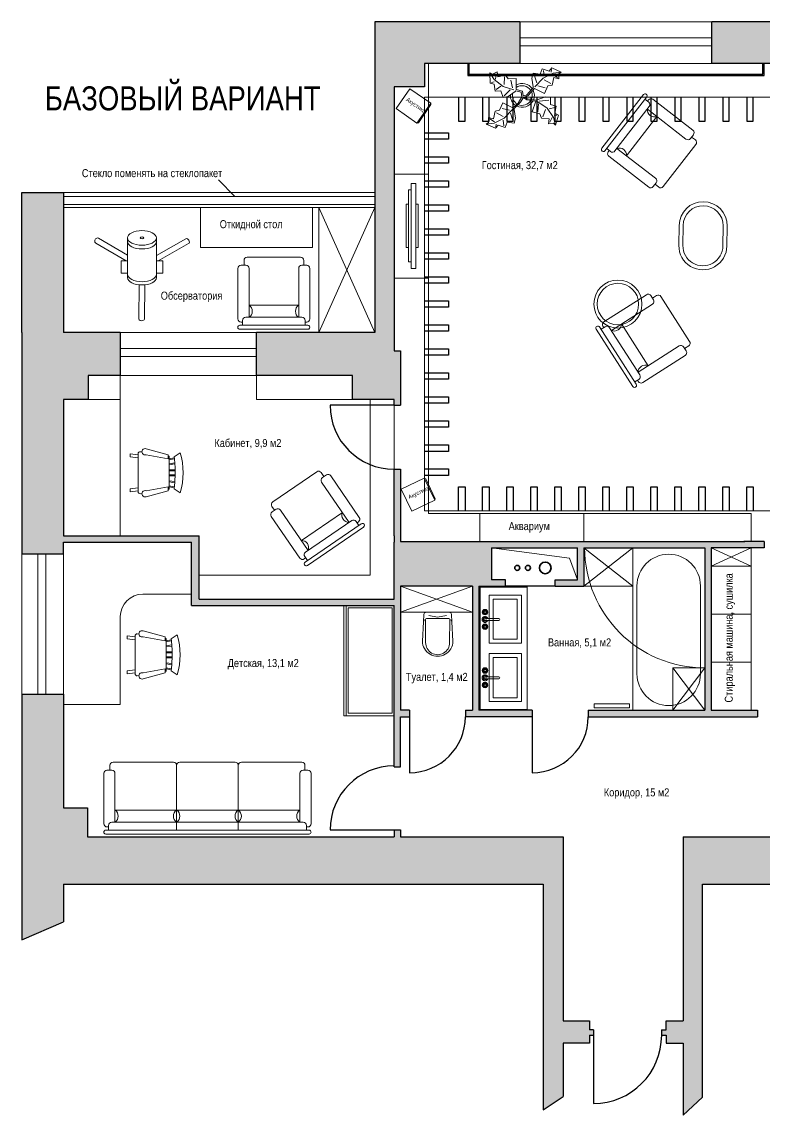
# Model space of a CAD drawing. Header units: inches. Extents: x -1596095 to 1052762, y -907497 to 506843.
# Drawn here: x -266920 to -257650, y -425225 to -411567 of the extents above; entities that cross this region are included whole.
import ezdxf

# ---------------------------------------------------------------- set-up
doc = ezdxf.new("R2010")
doc.units = ezdxf.units.IN
doc.header["$LTSCALE"] = 25
doc.header["$MEASUREMENT"] = 0
for name, color, linetype in [('LAYER_1', 7, 'Continuous'), ('WINDOW-SILL', 2, 'Continuous'), ('Двери', 7, 'Continuous'), ('Пометки', 51, 'Continuous'), ('Потолки', 154, 'Continuous'), ('Сантехника', 94, 'Continuous'), ('Штриховка стен', 8, 'Continuous')]:
    doc.layers.add(name, color=color, linetype=linetype)
for name, color, linetype, lineweight in [('SANITARI', 7, 'Continuous', 9), ('МЕБЕЛЬ', 5, 'Continuous', 9), ('Названия', 7, 'Continuous', 30), ('Размеры', 1, 'Continuous', 9), ('Стены', 7, 'Continuous', 30)]:
    doc.layers.add(name, color=color, linetype=linetype, lineweight=lineweight)
doc.layers.get('Размеры').off()
doc.styles.get("Standard").update_dxf_attribs({"font": 'ARIALN.TTF'})

# ---------------------------------------------------------------- blocks, each defined once
blk = doc.blocks.new('POLTRONANINO')
at = {"layer": 'МЕБЕЛЬ'}
for p, q in [((-373, 860), (-373, 800)), ((-333, 900), (333, 900)), ((373, 860), (373, 800)), ((-450, 130), (-450, 760)), ((-410, 800), (-350, 800)), ((-310, 760), (-310, 150)), ((310, 760), (310, 150)), ((410, 800), (350, 800)), ((450, 130), (450, 760)), ((310, 300), (-310, 300)), ((-350, 150), (350, 150)), ((425, 50), (-425, 50)), ((425, 0), (-425, 0)), ((-410, 90), (-390, 90)), ((-390, 50), (-390, 110)), ((390, 50), (390, 110)), ((410, 90), (390, 90))]:
    blk.add_line(p, q, dxfattribs=at)
for centre, radius, start, end in [((-333, 860), 40, 90, 180), ((333, 860), 40, 0, 90), ((-410, 760), 40, 90, 180), ((-350, 760), 40, 0, 90), ((350, 760), 40, 90, 180), ((410, 760), 40, 0, 90), ((-360, 225), 90.3, 303.855, 56.145), ((360, 225), 90.3, 123.855, 236.145), ((-350, 110), 40, 90, 180), ((350, 110), 40, 0, 90), ((-410, 130), 40, 180, 270), ((-425, 25), 25, 90, 270), ((410, 130), 40, 270, 0), ((425, 25), 25, 270, 90)]:
    blk.add_arc(centre, radius, start, end, dxfattribs=at)
blk = doc.blocks.new('A$C095D140C')
at = {"layer": 'МЕБЕЛЬ', "linetype": 'Continuous'}
for p, q in [((0, 550), (0, 300)), ((50, 550), (50, 300)), ((550, 550), (550, 300)), ((600, 550), (600, 300))]:
    blk.add_line(p, q, dxfattribs=at)
at = {"layer": 'МЕБЕЛЬ'}
for centre, radius, start, end in [((300, 550), 300, 0, 180), ((300, 550), 250, 0, 180), ((300, 300), 300, 180, 0), ((300, 300), 250, 180, 0)]:
    blk.add_arc(centre, radius, start, end, dxfattribs=at)
blk = doc.blocks.new('444')
at = {"layer": 'SANITARI'}
for p, q in [((-60, -142), (-60, 142)), ((-32, 172), (58, 177)), ((20, -140), (20, 140)), ((30, 150), (320, 150)), ((58, 177), (300, 190)), ((0, 0), (-20, 110)), ((-20, -110), (0, 0)), ((-32, -172), (58, -177)), ((30, -150), (320, -150)), ((58, -177), (300, -190))]:
    blk.add_line(p, q, dxfattribs=at)
for centre, radius, start, end in [((-30, 142), 30, 93.1798, 180), ((30, 140), 10, 90, 180), ((60, 147), 30, 93.1798, 173.5317), ((300, 0), 190, 270, 90), ((320, 0), 150, 270, 90), ((-30, -142), 30, 180, 266.8202), ((30, -140), 10, 180, 270), ((60, -147), 30, 186.4683, 266.8202)]:
    blk.add_arc(centre, radius, start, end, dxfattribs=at)
blk = doc.blocks.new('Растение')
at = {"linetype": 'Continuous'}
for p, q in [((-16.2005, 11.4774), (-13.9899, 8.1064)), ((-16.2005, 11.4774), (-14.8639, 10.7964)), ((-16.0159, 6.3329), (-16.2005, 11.4774)), ((-14.8639, 10.7964), (-12.6195, 11.8975)), ((-13.3174, 8.325), (-13.0735, 11.0065)), ((-12.6195, 11.8975), (-12.1909, 9.4345)), ((4.6914, 8.8812), (5.3859, 11.2828)), ((5.3859, 11.2828), (8.8871, 10.7908)), ((8.8871, 10.7908), (9.9809, 13.4933)), ((9.9809, 13.4933), (13.3837, 12.301)), ((15.3859, 11.3055), (10.3916, 8.7942)), ((10.5828, 12.6946), (10.8893, 9.7953)), ((13.3837, 12.301), (14.68, 13.9039)), ((14.5816, 13.2037), (14.3848, 11.8033)), ((14.68, 13.9039), (19.3848, 11.8146)), ((19.3848, 11.8146), (15.3859, 11.3055)), ((19.3848, 11.8146), (18.1868, 10.9119)), ((-14.0069, 5.8704), (-16.0159, 6.3329)), ((-15.3434, 6.5514), (-13.9984, 6.9884)), ((-13.5868, 2.2894), (-14.0069, 5.8704)), ((-13.9899, 8.1064), (-9.5434, 4.7185)), ((-12.1909, 9.4345), (-8.3829, 10.3)), ((-8.8369, 9.409), (-9.0894, 5.6095)), ((-8.3829, 10.3), (-7.0549, 8.501)), ((-7.0549, 8.501), (-3.0284, 8.6941)), ((-4.8529, 4.012), (-5.7184, 7.82)), ((-3.0284, 8.6941), (-3.0709, 3.1041)), ((4.6914, 8.8812), (5.5014, 4.4831)), ((5.9878, 10.4842), (7.1971, 6.3869)), ((10.3916, 8.7942), (6.2847, 4.4028)), ((14.2977, 6.1031), (10.9934, 7.9956)), ((15.7909, 9.1065), (14.8995, 5.3044)), ((15.2875, 10.6053), (17.5907, 9.2105)), ((18.1925, 8.4119), (15.7909, 9.1065)), ((18.1868, 10.9119), (18.1925, 8.4119)), ((-10.6784, 2.491), (-13.5868, 2.2894)), ((-13.1329, 3.1804), (-10.6614, 4.727)), ((-9.5858, -0.8715), (-10.6784, 2.491)), ((-9.5434, 4.7185), (-4.1917, 2.9888)), ((-9.1318, 0.0195), (-5.9793, 2.9025)), ((-7.1228, -0.443), (-3.5248, 2.2131)), ((-3.5248, 2.2131), (-3.3011, 2.4355)), ((-3.3011, 2.4355), (-0.5306, 1.7947)), ((-3.0709, 3.1041), (0.0797, 2.3163)), ((-0.5306, 1.7947), (-0.2255, -0.5527)), ((-0.5306, 1.7947), (-0.5306, 1.7947)), ((0.0797, 2.3163), (0.4866, -0.031)), ((0.4866, -0.031), (2.1141, 0.2298)), ((2.1141, 0.2298), (5.4346, 3.9146)), ((6.1032, 3.6844), (2.8262, -0.031)), ((5.4346, 3.9146), (5.5014, 4.4831)), ((11.1089, 1.1958), (6.1032, 3.6844)), ((7.7005, 4.8881), (11.5025, 3.9967)), ((12.7005, 4.8994), (11.1089, 1.1958)), ((14.8995, 5.3044), (12.7005, 4.8994)), ((-11.3237, -7.2629), (-9.7321, -3.5593)), ((-9.7321, -3.5593), (-4.7264, -6.0479)), ((-7.1228, -0.443), (-9.5858, -0.8715)), ((-2.019, -3.6148), (-4.7264, -6.0479)), ((-4.0579, -6.2781), (-0.9375, -3.1608)), ((-2.019, -3.6148), (-0.2255, -0.5527)), ((-0.9375, -3.1608), (0.5883, -0.8135)), ((0.5883, -0.8135), (2.2447, -2.0916)), ((2.8262, -0.031), (1.3003, -0.5527)), ((1.3003, -0.5527), (2.4193, -1.4655)), ((2.2447, -2.0916), (6.7108, -2.6626)), ((2.4193, -1.4655), (6.895, -2.1175)), ((4.943, -7.9659), (6.7108, -2.6626)), ((11.6605, -0.5413), (6.895, -2.1175)), ((12.3677, -6.1981), (7.219, -2.6772)), ((8.125, -4.0768), (7.7715, -7.9659)), ((8.3544, -2.7453), (13.1973, -2.1704)), ((11.6605, -0.5413), (14.1354, -0.8948)), ((14.1354, -0.8948), (14.1354, -4.4304)), ((14.1354, -4.4304), (16.9638, -5.1375)), ((16.9638, -5.1375), (16.2567, -8.673)), ((-16.8157, -10.7754), (-14.4141, -11.4699)), ((-16.8101, -13.2754), (-16.8157, -10.7754)), ((-14.4141, -11.4699), (-13.5228, -7.6679)), ((-13.5228, -7.6679), (-11.3237, -7.2629)), ((-12.921, -8.4665), (-9.6166, -10.359)), ((-6.3237, -7.2516), (-10.1257, -6.3602)), ((-9.0148, -11.1577), (-4.9047, -6.8122)), ((-4.611, -12.8477), (-5.8203, -8.7504)), ((-4.1246, -6.8466), (-4.0579, -6.2781)), ((-3.3146, -11.2447), (-4.1246, -6.8466)), ((8.8321, -9.0266), (4.943, -7.9659)), ((9.5392, -11.1479), (8.8321, -9.0266)), ((10.2463, -10.4408), (11.6605, -6.9053)), ((15.5496, -10.7943), (12.3677, -6.1981)), ((16.2567, -5.8446), (13.4283, -6.5517)), ((14.8425, -10.7943), (13.7819, -13.2692)), ((16.6103, -14.6834), (15.5496, -10.7943)), ((17.3174, -9.7337), (15.9032, -9.7337)), ((16.2567, -8.673), (18.0245, -9.7337)), ((18.0245, -9.7337), (16.6103, -14.6834)), ((-18.008, -14.1781), (-16.8101, -13.2754)), ((-18.008, -14.1781), (-14.0091, -13.669)), ((-13.3032, -16.2674), (-18.008, -14.1781)), ((-13.9107, -12.9688), (-16.2139, -11.574)), ((-14.0091, -13.669), (-9.0148, -11.1577)), ((-12.0069, -14.6645), (-13.3032, -16.2674)), ((-13.2048, -15.5672), (-13.008, -14.1668)), ((-8.6042, -15.8568), (-12.0069, -14.6645)), ((-9.206, -15.0581), (-9.5126, -12.1588)), ((-7.5103, -13.1543), (-8.6042, -15.8568)), ((-4.0092, -13.6463), (-7.5103, -13.1543)), ((-3.3146, -11.2447), (-4.0092, -13.6463)), ((13.4283, -11.5015), (9.5392, -11.1479)), ((13.0748, -13.9763), (13.4283, -11.5015)), ((15.5496, -13.6228), (13.0748, -13.9763)), ((16.6103, -14.6834), (15.5496, -13.6228))]:
    blk.add_line(p, q, dxfattribs=at)
for centre, radius, start, end in [((0, 0), 6.1275, 34.37569, 120.1028), ((0.0308, 0.1664), 6, 178.6147, 235.1169), ((0.0308, 0.1664), 5, 168.1647, 238.6725), ((-0.0601, -0.2075), 5.2461, 33.82192, 124.9414), ((-0.2664, 0.1682), 5.2775, 338.4094, 20.03007), ((-0.098, 0.1364), 6.1288, 341.2017, 26.09184), ((-0.0234, 0.3825), 6.1492, 242.5812, 331.2714), ((-0.1102, 0.4886), 5.2883, 247.3711, 327.472)]:
    blk.add_arc(centre, radius, start, end, dxfattribs=at)
blk = doc.blocks.new('A$C61B46C52')
at = {"layer": 'Потолки', "ltscale": 3}
for p, q in [((0, 80), (300, 80)), ((300, 0), (0, 0)), ((300, 80), (300, 0))]:
    blk.add_line(p, q, dxfattribs=at)
blk = doc.blocks.new('A$C583651C1')
at = {"layer": 'Потолки', "ltscale": 3}
for p, q in [((0, 80), (300, 80)), ((300, 0), (0, 0)), ((300, 80), (300, 0))]:
    blk.add_line(p, q, dxfattribs=at)
blk = doc.blocks.new('_ArchTick')
at = {"color": 0, "linetype": 'ByBlock', "const_width": 0.15}
blk.add_lwpolyline([(-0.5, -0.5), (0.5, 0.5)], dxfattribs=at)
blk = doc.blocks.new('A$C30664437')
for p, q in [((-12, 22), (-12, 174)), ((12, 174), (12, 22)), ((-103, 3), (-109, 3)), ((-94, 12), (-94, 19)), ((-88, 12), (-88, 19)), ((-79, 3), (-72, 3)), ((79, 3), (72, 3)), ((88, 12), (88, 19)), ((94, 12), (94, 19)), ((103, 3), (109, 3)), ((-103, -3), (-109, -3)), ((-94, -12), (-94, -19)), ((-88, -12), (-88, -19)), ((-79, -3), (-72, -3)), ((79, -3), (72, -3)), ((88, -12), (88, -19)), ((94, -12), (94, -19)), ((103, -3), (109, -3))]:
    blk.add_line(p, q)
for centre, radius in [((-91, 0), 34.4), ((-116, 0), 6.99), ((-91, 0), 12.5), ((-91, 25), 6.99), ((-66, 0), 6.99), ((0, 0), 12.5), ((91, 0), 34.4), ((66, 0), 6.99), ((91, 0), 12.5), ((91, 25), 6.99), ((116, 0), 6.99), ((-91, -25), 6.99), ((91, -25), 6.99)]:
    blk.add_circle(centre, radius)
for centre, radius, start, end in [((0, 174), 12.5, 0, 180), ((-91, 0), 25, 106.0953, 163.7658), ((-91, 0), 25, 15.9116, 73.88), ((0, 0), 37.5, 109.6397, 70.3486), ((0, 0), 25, 120.2446, 59.6569), ((91, 0), 25, 105.9211, 163.5587), ((91, 0), 25, 15.7907, 74.7593), ((-91, 0), 25, 195.7907, 254.7593), ((-91, 0), 25, 285.9211, 343.5587), ((91, 0), 25, 195.9116, 253.88), ((91, 0), 25, 286.0953, 343.7658)]:
    blk.add_arc(centre, radius, start, end)
at = {"layer": 'МЕБЕЛЬ', "ltscale": 3, "xscale": 0.03937007873901166, "yscale": 0.03937007873901166, "zscale": 0.03937007873901166}
blk.add_blockref('_ArchTick', (13, 22), dxfattribs=at)
blk = doc.blocks.new('A$C08470E14')
at = {"layer": 'МЕБЕЛЬ', "ltscale": 3}
for points in [[(600, -404), (0, -404), (0, 0), (600, 0)], [(547, -351), (47, -351), (47, -49), (547, -49)]]:
    blk.add_lwpolyline(points, close=True, dxfattribs=at)
at = {"layer": 'МЕБЕЛЬ', "ltscale": 3, "rotation": 180}
blk.add_blockref('A$C30664437', (296, 52), dxfattribs=at)
blk = doc.blocks.new('A$C27866716')
at = {"layer": 'МЕБЕЛЬ', "ltscale": 3}
for points in [[(600, -404), (0, -404), (0, 0), (600, 0)], [(547, -351), (47, -351), (47, -49), (547, -49)]]:
    blk.add_lwpolyline(points, close=True, dxfattribs=at)
at = {"layer": 'МЕБЕЛЬ', "ltscale": 3, "rotation": 180}
blk.add_blockref('A$C30664437', (296, 52), dxfattribs=at)
blk = doc.blocks.new('A$C2E6314C3')
at = {"layer": 'МЕБЕЛЬ'}
for p, q in [((0, 1720), (0, 2473)), ((40, 2513), (100, 2513)), ((40, 2513), (100, 2513)), ((100, 2550), (100, 2490)), ((770, 2590), (140, 2590)), ((750, 100), (750, 2490)), ((850, 2530), (790, 2530)), ((810, 2550), (810, 2530)), ((850, 2565), (850, 25)), ((900, 2565), (900, 25)), ((140, 2450), (750, 2450)), ((140, 2450), (750, 2450)), ((750, 2450), (140, 2450)), ((600, 2450), (600, 140)), ((0, 950), (0, 1640)), ((850, 1680), (40, 1680)), ((140, 1680), (750, 1680)), ((0, 870), (0, 117)), ((850, 910), (40, 910)), ((140, 140), (750, 140)), ((40, 77), (100, 77)), ((100, 40), (100, 100)), ((850, 60), (790, 60)), ((810, 40), (810, 60)), ((770, 0), (140, 0))]:
    blk.add_line(p, q, dxfattribs=at)
for centre, radius, start, end in [((40, 2473), 40, 90, 180), ((40, 2473), 40, 90, 180), ((140, 2550), 40, 90, 180), ((140, 2490), 40, 180, 270), ((140, 2490), 40, 180, 270), ((790, 2490), 40, 90, 180), ((770, 2550), 40, 0, 90), ((875, 2565), 25, 0, 180), ((675, 2500), 90.3, 213.855, 326.145), ((40, 1720), 40, 180, 270), ((40, 1640), 40, 90, 180), ((675, 1630), 90.3, 33.855, 146.145), ((675, 1730), 90.3, 213.855, 326.145), ((40, 950), 40, 180, 270), ((40, 870), 40, 90, 180), ((675, 860), 90.3, 33.855, 146.145), ((675, 960), 90.3, 213.855, 326.145), ((140, 100), 40, 90, 180), ((675, 90), 90.3, 33.855, 146.145), ((40, 117), 40, 180, 270), ((140, 40), 40, 180, 270), ((790, 100), 40, 180, 270), ((770, 40), 40, 270, 0), ((875, 25), 25, 180, 0)]:
    blk.add_arc(centre, radius, start, end, dxfattribs=at)
blk = doc.blocks.new('A$C22630C0F')
at = {"layer": 'МЕБЕЛЬ', "color": 5, "ltscale": 3}
for p, q in [((0, 0), (0, 542)), ((0, 542), (32, 542)), ((32, 0), (0, 0))]:
    blk.add_line(p, q, dxfattribs=at)
for points in [[(63, 721), (32, 721), (32, -179), (63, -179)], [(122, -259), (63, -259), (63, 801), (122, 801)]]:
    blk.add_lwpolyline(points, close=True, dxfattribs=at)
blk.add_lwpolyline([(122, 542), (152, 542), (152, 0), (122, 0)], dxfattribs=at)

msp = doc.modelspace()

# ---------------------------------------------------------------- hatches: boundary and pattern name
at = {"layer": 'Штриховка стен', "ltscale": 3}
h = msp.add_hatch(color=256, dxfattribs=at)
h.paths.add_polyline_path([(-266400.2, -413700.8), (-266920.5, -413700.8), (-266920.5, -415445.8), (-266920.5, -418216.9), (-266400.2, -418216.9), (-266400.2, -416286.4), (-266090.6, -416286.4), (-266090.6, -415986.2), (-265691, -415986.2), (-265691, -415445.8), (-266400.2, -415445.8)])
h.paths.add_polyline_path([(-262191.5, -415677.3), (-262271.9, -415677.3), (-262271.9, -412377.8), (-261891.6, -412377.8), (-261891.6, -412087.5), (-260701.9, -412087.5), (-260701.9, -411567.2), (-262510.9, -411567.2), (-262510.9, -413700.8), (-262510.9, -415445.8), (-263991.5, -415445.8), (-263991.5, -415986.2), (-262791.8, -415986.2), (-262791.8, -416286.4), (-262271.5, -416286.4), (-262271.5, -416356.3), (-262191.5, -416356.3), (-262191.5, -416277.4)])
h.paths.add_polyline_path([(-251972, -413357.8), (-253222.4, -413357.8), (-253222.4, -413887.7), (-252822.3, -413887.7), (-252822.3, -414178), (-252501.7, -414178), (-252501.7, -417608.2), (-252822.3, -417608.2), (-252822.3, -418128.4), (-255022.3, -418128.4), (-256622, -418128.4), (-256622, -418055.9), (-256691.6, -418055.9), (-256691.6, -417171.4), (-256771.5, -417171.4), (-256771.5, -418055.9), (-256850.3, -418055.9), (-256850.3, -418135.9), (-256702, -418135.9), (-256702, -418617.5), (-256702, -420302.9), (-256622, -420302.9), (-256622, -418208.2), (-256072, -418208.2), (-252501.7, -418208.2), (-252501.7, -418617.8), (-251972, -418617.8)])
h.paths.add_polyline_path([(-256442, -411567.2), (-258301.6, -411567.2), (-258301.6, -412087.5), (-257091.3, -412087.5), (-257091.3, -412377.8), (-256681.3, -412377.8), (-256681.3, -415677.3), (-256771.6, -415677.3), (-256771.6, -416287.5), (-256771.6, -416371.4), (-256691.6, -416371.4), (-256691.6, -416287.5), (-256181.9, -416287.5), (-256181.9, -415677.3), (-256442, -415677.3), (-256442, -413887.7), (-255842, -413887.7), (-255815.5, -413887.7), (-254962.2, -413887.7), (-254962.2, -413357.8), (-256442, -413357.8)])
for points in [[(-261053.4, -418137.4), (-259981.1, -418137.4), (-259981.1, -418537.4), (-260261.6, -418537.4), (-260261.6, -418617.5), (-259901.2, -418617.5), (-259901.2, -418137.4), (-258392, -418137.4), (-258392, -420167.2), (-259846.9, -420167.2), (-259846.9, -420247.2), (-257732.2, -420247.2), (-257732.2, -420167.2), (-258312, -420167.2), (-258312, -418137.4), (-257650.3, -418137.4), (-257650.3, -418057.4), (-257902, -418057.4), (-260061.7, -418057.4), (-262191.5, -418057.4), (-262191.5, -417156.3), (-262271.5, -417156.3), (-262271.5, -418778.5), (-262571.3, -418778.5), (-264708.2, -418778.5), (-264708.2, -418478.3), (-264708.2, -417986.8), (-266400.2, -417986.8), (-266400.2, -418066.8), (-265691, -418066.8), (-264800.8, -418066.8), (-264800.8, -418859.8), (-262271.5, -418859.8), (-262271.5, -420238.2), (-262271.5, -420872.3), (-262191.5, -420872.3), (-262191.5, -420247.2), (-262080.9, -420247.2), (-262080.9, -420167.2), (-262191.5, -420167.2), (-262191.5, -418617.5), (-261291.5, -418617.5), (-261291.5, -420167.2), (-261380.9, -420167.2), (-261380.9, -420247.2), (-260546.9, -420247.2), (-260546.9, -420167.2), (-261211.5, -420167.2), (-261211.5, -418617.5), (-260881.4, -418617.5), (-260881.4, -418537.4), (-261053.4, -418537.4)], [(-260162, -421747.3), (-262191.5, -421747.3), (-262191.5, -421662.6), (-262271.5, -421662.6), (-262271.5, -421747.3), (-266099.8, -421747.3), (-266099.8, -421447.3), (-266099.8, -421386.6), (-266400.2, -421386.6), (-266400.2, -419966.5), (-266920.5, -419966.5), (-266920.5, -421938.2), (-266920.5, -422340.4), (-266920.5, -423036), (-266400.2, -422812), (-266400.2, -422340.4), (-260409, -422340.4), (-260409, -425160.1), (-260162, -424991.7), (-260162, -424326.4), (-259832, -424326.4), (-259832, -424227.3), (-259783, -424227.3), (-259783, -424157.3), (-259832, -424157.3), (-259832, -424047.3), (-260162, -424047.3)], [(-251972, -419957.6), (-252502.1, -419957.6), (-252502.1, -421367.8), (-252812, -421367.8), (-252812, -421747.3), (-254722, -421747.3), (-254722, -421267.3), (-254872.2, -421267.3), (-254872.2, -421347.3), (-254801.6, -421347.3), (-254801.6, -421747.3), (-256622, -421747.3), (-256622, -421347.3), (-255521.6, -421347.5), (-255521.6, -421267.3), (-256622, -421267.3), (-256622, -421102.9), (-256702, -421102.9), (-256702, -421747.3), (-258662, -421747.3), (-258662, -424047.3), (-258872, -424047.3), (-258872, -424157.3), (-258929.9, -424157.3), (-258929.9, -424227.3), (-258872, -424227.3), (-258872, -424326.4), (-258662, -424326.4), (-258662, -425224.8), (-258421.4, -425000), (-258421.4, -422340.4), (-252502.1, -422340.4), (-252502.1, -422620.4), (-251972, -422818.1)]]:
    msp.add_hatch(color=256, dxfattribs=at).paths.add_polyline_path(points)

# ---------------------------------------------------------------- linework, layer by layer
at = {"color": 5, "linetype": 'Continuous', "lineweight": 9}
for p, q in [((-265568.4, -416962.1), (-265568.4, -416999.6)), ((-265468.4, -416974.6), (-265568.4, -416962.1)), ((-265468.4, -417199.6), (-265468.4, -416962.1)), ((-265422, -416940.5), (-265443.4, -416937.1)), ((-265093.4, -416974.6), (-265368.4, -416899.6)), ((-265018.4, -416999.6), (-264943.4, -416949.6)), ((-265568.4, -416999.6), (-265468.4, -417012.1)), ((-265368.4, -416974.6), (-265093.4, -417024.6)), ((-265093.4, -417024.6), (-265093.4, -416974.6)), ((-265080.9, -416993.8), (-265092.9, -416991.9)), ((-265080.9, -416993.9), (-265080.9, -417405.6)), ((-265018.4, -417012.1), (-265080.9, -417024.6)), ((-265080.9, -417037.1), (-265016.6, -417024.1)), ((-265080.9, -417087.1), (-265010.9, -417075.4)), ((-265080.9, -417099.6), (-265009.9, -417089.5)), ((-265468.4, -417199.6), (-265468.4, -417437.1)), ((-265007.1, -417162.1), (-265080.9, -417162.1)), ((-265080.9, -417174.6), (-265007.1, -417174.6)), ((-265080.9, -417224.6), (-265007, -417224.6)), ((-265007.1, -417237.1), (-265080.9, -417237.1)), ((-265368.4, -417424.6), (-265093.4, -417374.6)), ((-265093.4, -417374.6), (-265093.4, -417424.6)), ((-265080.9, -417299.6), (-265010.5, -417309.7)), ((-265080.9, -417312.1), (-265010.7, -417323.8)), ((-265080.9, -417362.1), (-265016, -417374.6)), ((-265018.4, -417387.1), (-265080.9, -417374.6)), ((-265568.4, -417399.6), (-265468.4, -417387.1)), ((-265568.4, -417437.1), (-265568.4, -417399.6)), ((-265468.4, -417424.6), (-265568.4, -417437.1)), ((-265443.4, -417462.1), (-265420.6, -417458.5)), ((-265093.4, -417424.6), (-265368.4, -417499.6)), ((-265093.1, -417407.4), (-265080.9, -417405.5)), ((-265018.4, -417399.6), (-264943.4, -417449.6)), ((-265605.9, -419237.2), (-265605.9, -419274.7)), ((-265505.9, -419249.7), (-265605.9, -419237.2)), ((-265605.9, -419274.7), (-265505.9, -419287.2)), ((-265505.9, -419474.7), (-265505.9, -419237.2)), ((-265459.5, -419215.6), (-265480.9, -419212.2)), ((-265130.9, -419249.7), (-265405.9, -419174.7)), ((-265405.9, -419249.7), (-265130.9, -419299.7)), ((-265130.9, -419299.7), (-265130.9, -419249.7)), ((-265118.4, -419268.9), (-265130.4, -419267)), ((-265118.4, -419269), (-265118.4, -419680.7)), ((-265055.9, -419287.2), (-265118.4, -419299.7)), ((-265055.9, -419274.7), (-264980.9, -419224.7)), ((-265118.4, -419312.2), (-265054.1, -419299.2)), ((-265118.4, -419362.2), (-265048.4, -419350.6)), ((-265118.4, -419374.7), (-265047.4, -419364.6)), ((-265505.9, -419474.7), (-265505.9, -419712.2)), ((-265044.6, -419437.2), (-265118.4, -419437.2)), ((-265118.4, -419449.7), (-265044.6, -419449.7)), ((-265118.4, -419499.7), (-265044.5, -419499.7)), ((-265044.6, -419512.2), (-265118.4, -419512.2)), ((-265605.9, -419674.7), (-265505.9, -419662.2)), ((-265605.9, -419712.2), (-265605.9, -419674.7)), ((-265505.9, -419699.7), (-265605.9, -419712.2)), ((-265405.9, -419699.7), (-265130.9, -419649.7)), ((-265130.9, -419699.7), (-265405.9, -419774.7)), ((-265130.9, -419649.7), (-265130.9, -419699.7)), ((-265130.6, -419682.5), (-265118.4, -419680.6)), ((-265118.4, -419574.7), (-265048, -419584.8)), ((-265118.4, -419587.2), (-265048.2, -419598.9)), ((-265118.4, -419637.2), (-265053.5, -419649.7)), ((-265055.9, -419662.2), (-265118.4, -419649.7)), ((-265055.9, -419674.7), (-264980.9, -419724.7)), ((-265480.9, -419737.2), (-265458.1, -419733.7))]:
    msp.add_line(p, q, dxfattribs=at)
for centre, radius, start, end in [((-265443.4, -416962.1), 25, 90, 180), ((-265380.9, -416937.1), 39.5, 71.5651, 288.43495), ((-265758, -417199.6), 852.1, 342.93847, 17.0615), ((-266612.1, -417199.6), 1606.2, 3.92211, 7.15267), ((-266612.1, -417199.6), 1606.2, 352.84733, 3.92211), ((-265443.4, -417437.1), 25, 180, 270), ((-265380.9, -417462.1), 39.5, 71.5651, 288.43495), ((-265480.9, -419237.2), 25, 90, 180), ((-265418.4, -419212.2), 39.5, 71.5651, 288.43495), ((-266649.6, -419474.7), 1606.2, 3.92211, 7.15267), ((-265795.5, -419474.7), 852.1, 342.93847, 17.0615), ((-266649.6, -419474.7), 1606.2, 352.84733, 3.92211), ((-265418.4, -419737.2), 39.5, 71.5651, 288.43495), ((-265480.9, -419712.2), 25, 180, 270)]:
    msp.add_arc(centre, radius, start, end, dxfattribs=at)
at = {"layer": 'WINDOW-SILL', "color": 5, "lineweight": 15, "ltscale": 3}
for p, q in [((-262181.4, -417404.3), (-261894.4, -417268.1)), ((-261894.4, -417268.1), (-261764.5, -417541.9)), ((-262051.5, -417678.1), (-262181.4, -417404.3)), ((-261764.5, -417541.9), (-262051.5, -417678.1))]:
    msp.add_line(p, q, dxfattribs=at)
at = {"layer": 'WINDOW-SILL', "color": 5, "lineweight": 13, "ltscale": 3}
msp.add_lwpolyline([(-262075.1, -412402.1), (-261814.1, -412583), (-261986.7, -412832.1), (-262247.8, -412651.2)], close=True, dxfattribs=at)
at = {"layer": 'Двери', "ltscale": 3}
for p, q in [((-262271.5, -416356.3), (-263071.4, -416356.3)), ((-262080.9, -420247.2), (-262080.9, -420947.2)), ((-260546.9, -420247.2), (-260546.9, -420947.2)), ((-263071.4, -421662.6), (-262271.5, -421662.6)), ((-259783, -424227.3), (-259783, -425080.6))]:
    msp.add_line(p, q, dxfattribs=at)
for centre, radius, start, end in [((-262271.5, -416356.3), 799.9, 180, 270), ((-262080.9, -420247.2), 700, 270, 0), ((-260546.9, -420247.2), 700, 270, 0), ((-262271.5, -421662.6), 799.9, 90, 180), ((-259783, -424227.3), 853.2, 270, 0)]:
    msp.add_arc(centre, radius, start, end, dxfattribs=at)
at = {"layer": 'МЕБЕЛЬ', "ltscale": 3}
for p, q in [((-260701.9, -411567.2), (-258301.6, -411567.2)), ((-260701.9, -412087.5), (-258301.6, -412087.5)), ((-264465.7, -413540.8), (-264258.8, -413748.7)), ((-265691, -415445.8), (-263991.5, -415445.8)), ((-265691, -415986.2), (-263991.5, -415986.2)), ((-266920.5, -418216.9), (-266920.5, -419966.5)), ((-258392, -419637.4), (-258789.9, -419637.4)), ((-258789.9, -419637.4), (-258789.9, -420167.2)), ((-258789.9, -420167.2), (-258392, -419637.4)), ((-258789.9, -419637.4), (-258392, -420167.2)), ((-257812, -420167.2), (-258312, -420167.2)), ((-266099.8, -421747.3), (-266099.8, -421447.3))]:
    msp.add_line(p, q, dxfattribs=at)
at = {"layer": 'МЕБЕЛЬ', "color": 5, "ltscale": 3}
for p, q in [((-261841.5, -412087.5), (-261841.5, -417707.4)), ((-261841.5, -413471), (-262271.9, -413471)), ((-264689.2, -413887.7), (-264689.2, -414387.7)), ((-263289.2, -414387.7), (-263289.2, -413887.7)), ((-263210.9, -413887.7), (-263210.9, -415445.8)), ((-263210.9, -413887.7), (-262510.9, -415445.8)), ((-262510.9, -413887.7), (-263210.9, -415445.8)), ((-265616.6, -414554.5), (-265998.5, -414329.7)), ((-265616.6, -414554.5), (-265998.5, -414329.7)), ((-265600.4, -414482.8), (-265963, -414269.3)), ((-265600.4, -414265.6), (-265600.4, -414762.6)), ((-265240.4, -414265.6), (-265240.4, -414762.6)), ((-265240.4, -414486), (-264873.5, -414276.7)), ((-265219.2, -414554.5), (-264838.8, -414337.5)), ((-264689.2, -414387.7), (-263289.2, -414387.7)), ((-265600.4, -414554.5), (-265680.6, -414554.5)), ((-265680.6, -414554.5), (-265680.6, -414705)), ((-265600.4, -414629.1), (-265600.4, -414554.5)), ((-265600.4, -414705), (-265600.4, -414554.5)), ((-265160.2, -414554.5), (-265240.4, -414554.5)), ((-265240.4, -414554.5), (-265240.4, -414705)), ((-265160.2, -414629.1), (-265160.2, -414554.5)), ((-265160.2, -414705), (-265160.2, -414554.5)), ((-265680.6, -414705), (-265600.4, -414705)), ((-265240.4, -414705), (-265160.2, -414705)), ((-261841.5, -414771), (-262271.9, -414771)), ((-265456.7, -414852.3), (-265460.3, -415278.9)), ((-265386.8, -414852.8), (-265390.3, -415279.4)), ((-266090.6, -416286.4), (-265691, -416286.4)), ((-261841.5, -417707.4), (-257812, -417707.4)), ((-261201.2, -418057.4), (-261201.2, -417707.4)), ((-259901.2, -418057.4), (-259901.2, -417707.4)), ((-257812, -417707.4), (-257812, -418057.4)), ((-266400.2, -418066.8), (-266400.2, -420096.4)), ((-265691, -418066.8), (-266400.2, -418066.8)), ((-259292, -418617.5), (-259901.2, -418137.4)), ((-259901.2, -418617.5), (-259292, -418137.4)), ((-259292, -418137.4), (-259292, -420167.2)), ((-258312, -418367.2), (-257812, -418137.4)), ((-258312, -418137.4), (-257812, -418367.2)), ((-257812, -418137.4), (-257812, -420167.2)), ((-257812, -418367.2), (-258312, -418367.2)), ((-264800.8, -418716.8), (-265410.2, -418716.8)), ((-262191.5, -418942.5), (-261291.5, -418617.5)), ((-262191.5, -418617.5), (-261291.5, -418942.5)), ((-260611.5, -418617.5), (-261211.5, -418617.5)), ((-260611.5, -420167.2), (-260611.5, -418617.5)), ((-259901.2, -418617.5), (-259292, -418617.5)), ((-265691, -420096.4), (-265691, -418997.5)), ((-262191.5, -418942.5), (-261291.5, -418942.5)), ((-257812, -418967.2), (-258312, -418967.2)), ((-257812, -419567.2), (-258312, -419567.2)), ((-266400.2, -420096.4), (-265691, -420096.4)), ((-259774.9, -420138.7), (-259774.9, -420088.7)), ((-259774.9, -420088.7), (-259331.6, -420088.7)), ((-259331.6, -420088.7), (-259331.6, -420138.7)), ((-259331.6, -420138.7), (-259774.9, -420138.7))]:
    msp.add_line(p, q, dxfattribs=at)
at = {"layer": 'МЕБЕЛЬ', "color": 5, "lineweight": 9, "ltscale": 3}
for p, q in [((-259238.8, -418614.6), (-259238.8, -419711.4)), ((-258445.2, -418614.6), (-258445.2, -419711.4))]:
    msp.add_line(p, q, dxfattribs=at)
at = {"layer": 'МЕБЕЛЬ', "color": 5, "ltscale": 3}
for points in [[(-266400.2, -416286.4), (-266400.2, -417986.8), (-265691, -417986.8), (-265691, -415986.2), (-266090.6, -415986.2)], [(-262571.3, -418478.3), (-262571.3, -416286.4), (-262271.5, -416286.4), (-262271.5, -418778.5), (-262571.3, -418778.5)], [(-262571.3, -418478.3), (-264708.2, -418478.3), (-264708.2, -418778.5), (-262271.5, -418778.5), (-262271.5, -418478.3)]]:
    msp.add_lwpolyline(points, dxfattribs=at)
for points in [[(-262791.8, -416286.4), (-263991.5, -416286.4), (-263991.5, -415986.2), (-262791.8, -415986.2)], [(-262871.5, -420238.2), (-262871.5, -418859.8), (-262898, -418859.8), (-262898, -420238.2)], [(-262871.5, -420238.2), (-262871.5, -418859.8), (-262271.5, -418859.8), (-262271.5, -420238.2)], [(-262844.3, -420204.7), (-262844.3, -418886.9), (-262297.3, -418886.9), (-262297.3, -420204.7)]]:
    msp.add_lwpolyline(points, close=True, dxfattribs=at)
at = {"layer": 'МЕБЕЛЬ', "ltscale": 3}
msp.add_arc((-258392, -418137.4), 1500, 180, 270, dxfattribs=at)
at = {"layer": 'МЕБЕЛЬ', "color": 5, "lineweight": 9, "ltscale": 3}
for centre, start, end in [((-258842, -418614.6), 0, 180), ((-258842, -419711.4), 180, 0)]:
    msp.add_arc(centre, 396.8, start, end, dxfattribs=at)
at = {"layer": 'МЕБЕЛЬ', "color": 5, "ltscale": 3}
msp.add_arc((-265410.2, -418997.5), 280.8, 90, 180, dxfattribs=at)
at = {"layer": 'МЕБЕЛЬ', "color": 5, "ltscale": 3, "extrusion": (0, 0, -1)}
msp.add_ellipse((-265420.7, -414265.6), major_axis=(180.4, 0), ratio=0.5085146, dxfattribs=at)
at = {"layer": 'МЕБЕЛЬ', "color": 5, "ltscale": 3}
for centre, major_axis, ratio, start_param, end_param in [((-265980.7, -414299.5), (17.8, 30.2), 0.7962704, 0, 3.1415927), ((-264856.1, -414307.1), (-17.3, 30.4), 0.7043189, 3.1415927, 6.2831853), ((-265425.3, -415279.1), (-35, 0.2), 0.6264369, 6.2813742, 9.424778)]:
    msp.add_ellipse(centre, major_axis=major_axis, ratio=ratio, start_param=start_param, end_param=end_param, dxfattribs=at)
at = {"layer": 'МЕБЕЛЬ', "color": 5, "ltscale": 3, "extrusion": (0, 0, -1)}
for centre in [(-265420.4, -414312.7), (-265420.4, -414722.5), (-265420.4, -414762.6)]:
    msp.add_ellipse(centre, major_axis=(-180, 0.7), ratio=0.5095103, start_param=3.1339969, end_param=6.2755895, dxfattribs=at)
at = {"layer": 'МЕБЕЛЬ', "color": 5, "ltscale": 3}
msp.add_ellipse((-265420, -414265.6), major_axis=(22.8, 0), ratio=0.5213936, dxfattribs=at)
at = {"layer": 'Пометки', "color": 5, "lineweight": 13, "ltscale": 3}
for p, q in [((-261814.1, -412583), (-261810.8, -412601.3)), ((-261810.8, -412601.3), (-261968.4, -412828.8)), ((-261986.7, -412832.1), (-261968.4, -412828.8))]:
    msp.add_line(p, q, dxfattribs=at)
at = {"layer": 'Пометки', "color": 5, "lineweight": 15, "ltscale": 3}
for p, q in [((-261894.4, -417268.1), (-261877, -417274.3)), ((-261877, -417274.3), (-261758.3, -417524.4)), ((-261764.5, -417541.9), (-261758.3, -417524.4))]:
    msp.add_line(p, q, dxfattribs=at)
at = {"layer": 'Потолки', "ltscale": 3}
for p, q in [((-261351.9, -412087.5), (-261351.9, -412237.5)), ((-261336.9, -412087.5), (-261336.9, -412222.5)), ((-257666.9, -412222.5), (-257666.9, -412087.5)), ((-257651.6, -412237.5), (-257651.6, -412087.5)), ((-261351.9, -412237.5), (-258301.6, -412237.5)), ((-261336.9, -412222.5), (-257666.9, -412222.5)), ((-258301.6, -412237.5), (-257651.6, -412237.5))]:
    msp.add_line(p, q, dxfattribs=at)
at = {"layer": 'Потолки', "lineweight": 9, "ltscale": 3}
for p, q in [((-261891.6, -412507.5), (-261891.6, -417677.4)), ((-261891.6, -412507.5), (-257061.3, -412507.5)), ((-261891.6, -417677.4), (-257061.3, -417677.4))]:
    msp.add_line(p, q, dxfattribs=at)
for radius in [300, 259.1]:
    msp.add_circle((-259476.4, -415092.4), radius, dxfattribs=at)
at = {"layer": 'Сантехника', "lineweight": 35, "ltscale": 3}
for centre, radius in [((-260384.1, -418388.4), 72.5), ((-260733.3, -418388.4), 31), ((-260599.8, -418388.4), 31.2)]:
    msp.add_circle(centre, radius, dxfattribs=at)
at = {"layer": 'Стены', "ltscale": 3}
for p, q in [((-260701.9, -411567.2), (-262510.9, -411567.2)), ((-262510.9, -411567.2), (-262510.9, -413700.8)), ((-260701.9, -411567.2), (-260701.9, -412087.5)), ((-258301.6, -412087.5), (-258301.6, -411567.2)), ((-256442, -411567.2), (-258301.6, -411567.2)), ((-260701.9, -412087.5), (-261891.6, -412087.5)), ((-261891.6, -412087.5), (-261891.6, -412377.8)), ((-257091.3, -412087.5), (-258301.6, -412087.5)), ((-261891.6, -412377.8), (-262271.9, -412377.8)), ((-262271.9, -412377.8), (-262271.9, -415677.3)), ((-266920.5, -415445.8), (-266920.5, -413700.8)), ((-266920.5, -413700.8), (-266400.2, -413700.8)), ((-266400.2, -413700.8), (-266400.2, -415445.8)), ((-262510.9, -413700.8), (-262510.9, -415445.8)), ((-266920.5, -415445.8), (-266920.5, -418216.9)), ((-265691, -415445.8), (-266400.2, -415445.8)), ((-265691, -415445.8), (-265691, -415986.2)), ((-263991.5, -415986.2), (-263991.5, -415445.8)), ((-262510.9, -415445.8), (-263991.5, -415445.8)), ((-262271.9, -415677.3), (-262191.5, -415677.3)), ((-262191.5, -415677.3), (-262191.5, -416277.4)), ((-265691, -415986.2), (-266090.6, -415986.2)), ((-266090.6, -415986.2), (-266090.6, -416286.4)), ((-262791.8, -415986.2), (-263991.5, -415986.2)), ((-262791.8, -416286.4), (-262791.8, -415986.2)), ((-262191.5, -416277.4), (-262191.5, -416356.3)), ((-266090.6, -416286.4), (-266400.2, -416286.4)), ((-266400.2, -416286.4), (-266400.2, -417986.8)), ((-262271.5, -416286.4), (-262791.8, -416286.4)), ((-262271.5, -416356.3), (-262271.5, -416286.4)), ((-262271.5, -416356.3), (-262191.5, -416356.3)), ((-262271.5, -417986.8), (-262271.5, -417156.3)), ((-262271.5, -417156.3), (-262191.5, -417156.3)), ((-262191.5, -417156.3), (-262191.5, -418057.4)), ((-266400.2, -417986.8), (-264708.2, -417986.8)), ((-264708.2, -418778.5), (-264708.2, -417986.8)), ((-262271.5, -417986.8), (-262271.5, -418066.8)), ((-262191.5, -418057.4), (-259901.2, -418057.4)), ((-260061.7, -418057.4), (-257891.2, -418057.4)), ((-257650.3, -418057.4), (-257902, -418057.4)), ((-257650.3, -418057.4), (-257650.3, -418137.4)), ((-266400.2, -418066.8), (-264800.8, -418066.8)), ((-266400.2, -418216.9), (-266400.2, -418066.8)), ((-264800.8, -418859.8), (-264800.8, -418066.8)), ((-262271.5, -418778.5), (-262271.5, -418066.8)), ((-261053.4, -418137.4), (-259981.1, -418137.4)), ((-261053.4, -418137.4), (-261053.4, -418537.4)), ((-259981.1, -418537.4), (-259981.1, -418137.4)), ((-259901.2, -418137.4), (-259901.2, -418617.5)), ((-259901.2, -418137.4), (-258392, -418137.4)), ((-258392, -418137.4), (-258392, -420167.2)), ((-257650.3, -418137.4), (-258312, -418137.4)), ((-258312, -418137.4), (-258312, -420167.2)), ((-266400.2, -418216.9), (-266920.5, -418216.9)), ((-260881.4, -418537.4), (-261053.4, -418537.4)), ((-260881.4, -418617.5), (-260881.4, -418537.4)), ((-260261.6, -418617.5), (-260261.6, -418537.4)), ((-260261.6, -418537.4), (-259981.1, -418537.4)), ((-261291.5, -418617.5), (-262191.5, -418617.5)), ((-262191.5, -418617.5), (-262191.5, -420167.2)), ((-261291.5, -418617.5), (-261291.5, -420167.2)), ((-261211.5, -418617.5), (-261211.5, -420167.2)), ((-261211.5, -418617.5), (-260881.4, -418617.5)), ((-260261.6, -418617.5), (-259901.2, -418617.5)), ((-264800.8, -418859.8), (-262271.5, -418859.8)), ((-264708.2, -418778.5), (-262271.5, -418778.5)), ((-262271.5, -420872.3), (-262271.5, -418859.8)), ((-266920.5, -419966.5), (-266920.5, -421938.2)), ((-266920.5, -419966.5), (-266400.2, -419966.5)), ((-266400.2, -419966.5), (-266400.2, -421386.6)), ((-262080.9, -420167.2), (-262191.5, -420167.2)), ((-262080.9, -420167.2), (-262080.9, -420247.2)), ((-261380.9, -420167.2), (-261380.9, -420247.2)), ((-261380.9, -420167.2), (-261291.5, -420167.2)), ((-260546.9, -420167.2), (-261211.5, -420167.2)), ((-260546.9, -420167.2), (-260546.9, -420247.2)), ((-259846.9, -420167.2), (-259846.9, -420247.2)), ((-258312, -420167.2), (-257732.2, -420167.2)), ((-257732.2, -420167.2), (-257732.2, -420247.2)), ((-262191.5, -420872.3), (-262191.5, -420247.2)), ((-262191.5, -420247.2), (-262080.9, -420247.2)), ((-260546.9, -420247.2), (-261380.9, -420247.2)), ((-259846.9, -420247.2), (-257732.2, -420247.2)), ((-262191.5, -420737.5), (-262191.5, -420737.5)), ((-262271.5, -420872.3), (-262191.5, -420872.3)), ((-266400.2, -421386.6), (-266099.8, -421386.6)), ((-266099.8, -421386.6), (-266099.8, -421747.3)), ((-266099.8, -421747.3), (-262271.5, -421747.3)), ((-262271.5, -421662.6), (-262271.5, -421747.3)), ((-262271.5, -421662.6), (-262191.5, -421662.6)), ((-262191.5, -421662.6), (-262191.5, -421747.3)), ((-262191.5, -421747.3), (-260162, -421747.3)), ((-260162, -421747.3), (-260162, -424047.3)), ((-258662, -421747.3), (-258662, -424047.3)), ((-258662, -421747.3), (-256702, -421747.3)), ((-266920.5, -421938.2), (-266920.5, -422340.4)), ((-266920.5, -422340.4), (-266920.5, -423036)), ((-266400.2, -422340.4), (-260409, -422340.4)), ((-266400.2, -422340.4), (-266400.2, -422812)), ((-260409, -422340.4), (-260409, -425160.1)), ((-258421.4, -425000), (-258421.4, -422340.4)), ((-258421.4, -422340.4), (-252502.1, -422340.4)), ((-266920.5, -423036), (-266400.2, -422812)), ((-260162, -424047.3), (-259832, -424047.3)), ((-259832, -424047.3), (-259832, -424157.3)), ((-258872, -424047.3), (-258662, -424047.3)), ((-258872, -424157.3), (-258872, -424047.3)), ((-259783, -424157.3), (-259832, -424157.3)), ((-259783, -424157.3), (-259783, -424227.3)), ((-258929.9, -424157.3), (-258872, -424157.3)), ((-258929.9, -424157.3), (-258929.9, -424227.3)), ((-259832, -424326.4), (-260162, -424326.4)), ((-260162, -424326.4), (-260162, -424326.4)), ((-260162, -424326.4), (-260162, -424991.7)), ((-259832, -424227.3), (-259832, -424326.4)), ((-259832, -424227.3), (-259783, -424227.3)), ((-259832, -424326.4), (-259832, -424326.4)), ((-258929.9, -424227.3), (-258872, -424227.3)), ((-258872, -424227.3), (-258872, -424326.4)), ((-258872, -424326.4), (-258662, -424326.4)), ((-258662, -424326.4), (-258662, -425224.8)), ((-260409, -425160.1), (-260162, -424991.7)), ((-258662, -425224.8), (-258421.4, -425000))]:
    msp.add_line(p, q, dxfattribs=at)
at = {"layer": 'Стены', "color": 5, "lineweight": 9, "ltscale": 3}
for p, q in [((-258301.6, -411767.2), (-260701.9, -411767.2)), ((-258301.6, -411867.2), (-260701.9, -411867.2)), ((-262510.9, -413748.7), (-266400.2, -413748.7)), ((-262510.9, -413848.7), (-266400.2, -413848.7)), ((-263991.5, -415645.8), (-265691, -415645.8)), ((-263991.5, -415745.8), (-265691, -415745.8)), ((-266720.5, -418216.9), (-266720.5, -419966.5)), ((-266620.5, -418216.9), (-266620.5, -419966.5))]:
    msp.add_line(p, q, dxfattribs=at)
at = {"layer": 'Стены', "lineweight": 9, "ltscale": 3}
for p, q in [((-266920.5, -413700.8), (-262510.9, -413700.8)), ((-262510.9, -413887.7), (-266400.2, -413887.7)), ((-261053.4, -418137.4), (-260081, -418268)), ((-260081, -418268), (-259981.1, -418537.4))]:
    msp.add_line(p, q, dxfattribs=at)
at = {"layer": 'Стены', "color": 1, "ltscale": 3}
for p, q in [((-261202.4, -418627), (-260611.5, -418627)), ((-261202.4, -418627), (-261202.4, -420158.7)), ((-261202.4, -420158.7), (-260611.5, -420158.7))]:
    msp.add_line(p, q, dxfattribs=at)
at = {"layer": 'Стены', "color": 2, "ltscale": 3}
msp.add_line((-260261.6, -418617.5), (-260881.4, -418617.5), dxfattribs=at)
at = {"layer": 'Стены', "lineweight": 30, "ltscale": 3}
msp.add_line((-259846.9, -420167.2), (-258392, -420167.2), dxfattribs=at)

# ---------------------------------------------------------------- block references
at = {"layer": 'LAYER_1', "ltscale": 3, "rotation": 359.2474277243531}
msp.add_blockref('A$C095D140C', (-258718.9, -414660), dxfattribs=at)
at = {"layer": 'МЕБЕЛЬ', "xscale": 25, "yscale": 25, "zscale": 25}
msp.add_blockref('Растение', (-260670.6, -412490.5), dxfattribs=at)
at = {"layer": 'МЕБЕЛЬ'}
for p, rotation in [((-259417, -412811), 232.2277368112133), ((-263773.2, -415407.7), 359.9984737862256), ((-259518, -415763.7), 302.5653451947993), ((-263004.5, -418118.5), 34.38553865189009)]:
    msp.add_blockref('POLTRONANINO', p, dxfattribs=dict(at, rotation=rotation))
at = {"layer": 'МЕБЕЛЬ', "ltscale": 3}
msp.add_blockref('A$C22630C0F', (-262122.9, -414387.8), dxfattribs=at)
at = {"layer": 'МЕБЕЛЬ', "color": 5, "ltscale": 3, "rotation": 90}
for name, p in [('A$C27866716', (-261084.2, -419327.7)), ('A$C08470E14', (-261084.2, -420056.8))]:
    msp.add_blockref(name, p, dxfattribs=at)
at = {"layer": 'МЕБЕЛЬ', "lineweight": 5, "xscale": -1, "rotation": 89.98935624401501}
msp.add_blockref('444', (-261727.6, -419002.5), dxfattribs=at)
at = {"layer": 'Потолки', "lineweight": 9, "ltscale": 3, "xscale": -1, "rotation": 90}
for name, p in [('A$C61B46C52', (-261385.5, -412507.5)), ('A$C583651C1', (-261085.5, -412507.5)), ('A$C583651C1', (-260785.5, -412507.5)), ('A$C583651C1', (-260485.5, -412507.5)), ('A$C583651C1', (-260185.5, -412507.5)), ('A$C583651C1', (-259885.5, -412507.5)), ('A$C583651C1', (-259585.5, -412507.5)), ('A$C583651C1', (-259285.5, -412507.5)), ('A$C583651C1', (-258985.5, -412507.5)), ('A$C583651C1', (-258685.5, -412507.5)), ('A$C583651C1', (-258385.5, -412507.5)), ('A$C583651C1', (-258085.5, -412507.5)), ('A$C583651C1', (-257785.5, -412507.5))]:
    msp.add_blockref(name, p, dxfattribs=at)
at = {"layer": 'Потолки', "lineweight": 9, "ltscale": 3}
for name, p in [('A$C61B46C52', (-261891.6, -413032.4)), ('A$C583651C1', (-261891.6, -413332.4)), ('A$C583651C1', (-261891.6, -413632.4)), ('A$C583651C1', (-261891.6, -413932.4)), ('A$C583651C1', (-261891.6, -414232.4)), ('A$C583651C1', (-261891.6, -414532.4)), ('A$C583651C1', (-261891.6, -414832.4)), ('A$C583651C1', (-261891.6, -415132.4)), ('A$C583651C1', (-261891.6, -415432.4)), ('A$C583651C1', (-261891.6, -415732.4)), ('A$C583651C1', (-261891.6, -416032.4)), ('A$C583651C1', (-261891.6, -416332.4)), ('A$C583651C1', (-261891.6, -416632.4)), ('A$C583651C1', (-261891.6, -416932.4)), ('A$C583651C1', (-261891.6, -417232.4))]:
    msp.add_blockref(name, p, dxfattribs=at)
at = {"layer": 'Потолки', "lineweight": 9, "ltscale": 3, "rotation": 90}
for name, p in [('A$C61B46C52', (-261385.5, -417677.4)), ('A$C583651C1', (-261085.5, -417677.4)), ('A$C583651C1', (-260785.5, -417677.4)), ('A$C583651C1', (-260485.5, -417677.4)), ('A$C583651C1', (-260185.5, -417677.4)), ('A$C583651C1', (-259885.5, -417677.4)), ('A$C583651C1', (-259585.5, -417677.4)), ('A$C583651C1', (-259285.5, -417677.4)), ('A$C583651C1', (-258985.5, -417677.4)), ('A$C583651C1', (-258685.5, -417677.4)), ('A$C583651C1', (-258385.5, -417677.4)), ('A$C583651C1', (-258085.5, -417677.4)), ('A$C583651C1', (-257785.5, -417677.4))]:
    msp.add_blockref(name, p, dxfattribs=at)
at = {"layer": 'Размеры', "ltscale": 3, "rotation": 270}
msp.add_blockref('A$C2E6314C3', (-265897.6, -420814.5), dxfattribs=at)

# ---------------------------------------------------------------- texts
at = {"layer": 'МЕБЕЛЬ', "color": 5, "ltscale": 3}
msp.add_text('Акустика', height=50, rotation=325.27869, dxfattribs=at).set_placement((-262128.2, -412550))
at = {"layer": 'МЕБЕЛЬ', "ltscale": 3}
for s, p in [('Стекло поменять на стеклопакет', (-266171, -413507)), ('Гостиная, 32,7 м2', (-261176.3, -413406.9)), ('Обсерватория', (-265185.7, -415037.6)), ('Кабинет, 9,9 м2', (-264515.5, -416878.2)), ('Аквариум', (-260840.7, -417916.5)), ('Ванная, 5,1 м2', (-260350.4, -419369)), ('Детская, 13,1 м2', (-264349.9, -419627.2)), ('Туалет, 1,4 м2', (-262124.1, -419800)), ('Коридор, 15 м2', (-259652.1, -421242.8))]:
    msp.add_text(s, height=100, dxfattribs=at).set_placement(p)
at = {"layer": 'МЕБЕЛЬ', "color": 5, "ltscale": 3}
msp.add_text('Откидной стол', height=100, dxfattribs=at).set_placement((-264449.2, -414144.5))
at = {"layer": 'МЕБЕЛЬ', "color": 5, "lineweight": 15, "ltscale": 3}
msp.add_text('Акустика', height=50, rotation=25.38764, dxfattribs=at).set_placement((-262082, -417529.6))
at = {"layer": 'МЕБЕЛЬ', "ltscale": 3}
msp.add_text('Стиральная машина, сушилка', height=100, rotation=90, dxfattribs=at).set_placement((-258042.3, -420070))
at = {"layer": 'Названия', "ltscale": 3}
msp.add_text('БАЗОВЫЙ ВАРИАНТ', height=300, dxfattribs=at).set_placement((-266633.6, -412672.6))

doc.saveas('drawing.dxf')
